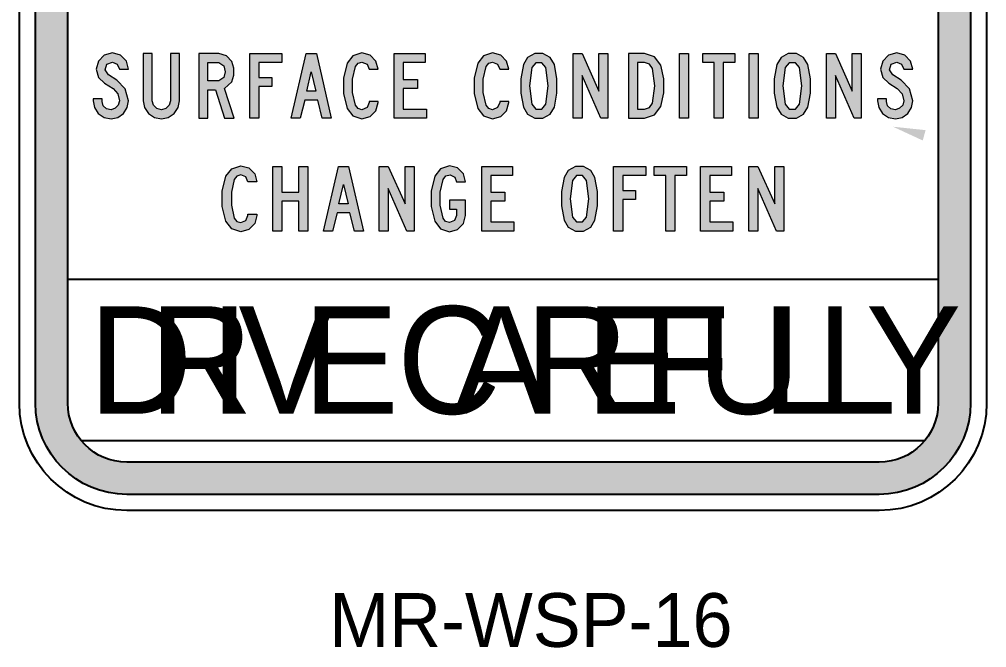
# Model space of a CAD drawing. Extents: x 140 to 359, y 73 to 259.
# Drawn here: x 140.3 to 230.3, y 126.1 to 184.5 of the extents above; entities that cross this region are included whole.
import ezdxf

# ---------------------------------------------------------------- set-up
doc = ezdxf.new("R2010")
doc.units = 0
for name, color, linetype in [('2', 1, 'CONTINUOUS'), ('L25', 1, 'CONTINUOUS'), ('L35', 3, 'CONTINUOUS')]:
    doc.layers.add(name, color=color, linetype=linetype)
doc.styles.add('BSERIES', font='Bseries.shx')

# ---------------------------------------------------------------- blocks, each defined once
blk = doc.blocks.new('BLK12')
at = {"layer": 'L35', "style": 'BSERIES'}
for s, p in [('C', (0, 0)), ('A', (5.222727272727269, 0)), ('R', (11.91477272727272, 0)), ('E', (17.53522727272727, 0)), ('F', (22.8125, 0)), ('U', (27.91931818181818, 0)), ('L', (33.96590909090909, 0)), ('L', (39.04431818181817, 0)), ('Y', (43.61136363636362, 0))]:
    blk.add_text(s, height=10, dxfattribs=at).set_placement(p)
blk = doc.blocks.new('BLK11')
at = {"layer": 'L35', "style": 'BSERIES'}
for s, p in [('D', (0, 0)), ('R', (5.62045454545455, 0)), ('I', (11.2409090909091, 0)), ('V', (13.93295454545455, 0)), ('E', (19.92500000000001, 0))]:
    blk.add_text(s, height=10, dxfattribs=at).set_placement(p)

msp = doc.modelspace()

# ---------------------------------------------------------------- hatches: boundary and pattern name
at = {"layer": 'L25'}
h = msp.add_hatch(color=256, dxfattribs=at)
edge = h.paths.add_edge_path(flags=16)
edge.add_line((144.77934270235, 148.856653296154), (144.7793427023499, 248.8653577625395))
edge.add_arc((150.2793427023499, 248.8653577625395), 5.5, 90, 180, ccw=False)
edge.add_line((150.2793427023499, 254.3653577625395), (220.27934270235, 254.3653577625395))
edge.add_arc((220.27934270235, 248.8653577625395), 5.5, 0, 90, ccw=False)
edge.add_line((225.77934270235, 248.8653577625395), (225.7793427023499, 148.856653296154))
edge.add_arc((220.2793427023499, 148.856653296154), 5.5, -90, 0, ccw=False)
edge.add_line((220.2793427023499, 143.356653296154), (150.27934270235, 143.356653296154))
edge.add_arc((150.27934270235, 148.856653296154), 5.5, 180, 270, ccw=False)
edge = h.paths.add_edge_path()
edge.add_line((141.77934270235, 148.856653296154), (141.7793427023499, 248.8653577625395))
edge.add_arc((150.2793427023499, 248.8653577625395), 8.499999999999972, 89.99999999999977, 179.9999999999998, ccw=False)
edge.add_line((150.2793427023499, 257.3653577625395), (220.27934270235, 257.3653577625395))
edge.add_arc((220.27934270235, 248.8653577625395), 8.5, 2.2737367544323206e-13, 90.00000000000023, ccw=False)
edge.add_line((228.77934270235, 248.8653577625395), (228.7793427023499, 148.856653296154))
edge.add_arc((220.2793427023499, 148.856653296154), 8.5, -90, 0, ccw=False)
edge.add_line((220.2793427023499, 140.356653296154), (150.27934270235, 140.356653296154))
edge.add_arc((150.27934270235, 148.856653296154), 8.5, 180, 270, ccw=False)
h = msp.add_hatch(color=256, dxfattribs=at)
h.paths.add_polyline_path([(221.7873896502378, 176.1360235465465), (221.3712987867769, 176.2184920059712), (221.0601677807656, 176.5071316139576), (220.947710790641, 176.919473911081), (220.947710790641, 177.1593821566801), (220.1080319310443, 177.1593821566801), (220.1080319310443, 176.9794509724807), (220.2354831865188, 176.3346975624332), (220.5990941212549, 175.7874068771603), (221.1426362401903, 175.4237959424242), (221.7873896502378, 175.2963446869497), (222.4208973612729, 175.4275445087617), (222.9531937811958, 175.7949040098353), (223.301810450582, 176.3384461287707), (223.4067703080316, 176.9794509724807), (223.1031364346953, 178.0702837766891), (222.3271832028358, 178.8987169372734), (221.5474814046387, 179.3785334284715), (221.2326018322899, 179.8358585216448), (221.3900416184643, 180.3681549415678), (221.9073437730374, 180.578074656467), (222.3609202998731, 180.3719035079052), (222.5670914484348, 179.9183269810695), (223.4067703080316, 179.9183269810695), (223.2080962921449, 180.6680402485666), (222.660805606872, 181.219079500177), (221.9073437730374, 181.4177535160638), (221.1576305055402, 181.219079500177), (220.6065912539298, 180.6680402485666), (220.4079172380431, 179.9183269810695), (220.6178369529423, 179.1498708818849), (221.1876190362401, 178.5988316302746), (221.9673208344371, 178.1190151390764), (222.4096516622604, 177.6242043825283), (222.5670914484348, 176.9794509724807), (222.4658801573227, 176.5746058080323), (222.1809891156738, 176.270971934696)])
h.paths.add_polyline_path([(184.3129719743939, 181.4177535160638), (183.4732931147971, 181.1553538724397), (182.9334995621992, 180.4581205336674), (182.5961285918254, 179.0711509887977), (182.5961285918254, 177.6429472142157), (182.9334995621992, 176.255977669346), (183.4732931147971, 175.5587443305737), (184.3129719743939, 175.2963446869497), (185.0664338082285, 175.4950187028364), (185.6137244935014, 176.0460579544468), (185.8123985093881, 176.7995197882814), (185.8123985093881, 176.919473911081), (184.9727196497913, 176.919473911081), (184.9727196497913, 176.7995197882814), (184.7815427665796, 176.3309489960957), (184.3129719743939, 176.1360235465465), (183.9493610396578, 176.2522291030085), (183.7132013603962, 176.5596115426823), (183.4395560177597, 177.7479070716653), (183.4395560177597, 178.9699396976856), (183.7132013603962, 180.1582352266686), (183.9493610396578, 180.4618691000049), (184.3129719743939, 180.578074656467), (184.7815427665796, 180.3868977732552), (184.9727196497913, 179.9183269810695), (185.8123985093881, 179.9183269810695), (185.6137244935014, 180.6680402485666), (185.0664338082285, 181.219079500177)])
h.paths.add_polyline_path([(172.1601199082654, 181.4177535160638), (171.3204410486687, 181.1553538724397), (170.7806474960707, 180.4581205336674), (170.443276525697, 179.0711509887977), (170.443276525697, 177.6429472142157), (170.7806474960707, 176.255977669346), (171.3204410486687, 175.5587443305737), (172.1601199082654, 175.2963446869497), (172.9098331757626, 175.4950187028364), (173.460872427373, 176.0460579544468), (173.6595464432597, 176.7995197882814), (173.6595464432597, 176.919473911081), (172.8198675836629, 176.919473911081), (172.8198675836629, 176.7995197882814), (172.6286907004512, 176.3309489960957), (172.1601199082654, 176.1360235465465), (171.7927604071919, 176.2522291030085), (171.5603492942678, 176.5596115426823), (171.2829553852938, 177.7479070716653), (171.2829553852938, 178.9699396976856), (171.5603492942678, 180.1582352266686), (171.7927604071919, 180.4618691000049), (172.1601199082654, 180.578074656467), (172.6286907004512, 180.3868977732552), (172.8198675836629, 179.9183269810695), (173.6595464432597, 179.9183269810695), (173.460872427373, 180.6680402485666), (172.9098331757626, 181.219079500177)])
h.paths.add_polyline_path([(156.9784262414486, 181.357776454664), (156.9784262414486, 175.3563217483495), (157.8181051010454, 175.3563217483495), (157.8181051010454, 177.9990610162768), (158.5378298378427, 177.9990610162768), (159.3775086974394, 175.3563217483495), (160.277164618436, 175.3563217483495), (159.3775086974394, 178.1190151390764), (160.0372563728369, 178.7187857530741), (160.2509246540736, 179.3447963314342), (160.2509246540736, 180.0082925731691), (160.0372563728369, 180.6380517178667), (159.5386970499513, 181.1628510051147), (158.8377151448415, 181.357776454664)])
h.paths.add_polyline_path([(159.3175316360397, 180.2182122880683), (159.4412343251767, 179.6784187354704), (159.3175316360397, 179.1386251828725), (158.8377151448415, 178.8387398758736), (157.8181051010454, 178.8387398758736), (157.8181051010454, 180.5180975950672), (158.8377151448415, 180.5180975950672)], flags=16)
h.paths.add_polyline_path([(153.492259547587, 176.1360235465465), (153.0724201177886, 176.2484805366711), (152.7612891117773, 176.5558629763449), (152.6525806879902, 176.9794509724807), (152.6525806879902, 181.357776454664), (151.8129018283934, 181.357776454664), (151.8129018283934, 176.9794509724807), (151.9366045175304, 176.3346975624332), (152.3002154522665, 175.7874068771603), (152.8475061375395, 175.4237959424242), (153.492259547587, 175.2963446869497), (154.1370129576345, 175.4237959424242), (154.6805550765699, 175.7874068771603), (155.044166011306, 176.3346975624332), (155.1716172667805, 176.9794509724807), (155.1716172667805, 181.357776454664), (154.3319384071837, 181.357776454664), (154.3319384071837, 176.9794509724807), (154.2194814170592, 176.5558629763449), (153.9120989773854, 176.2484805366711)])
h.paths.add_polyline_path([(148.8140487584049, 176.1360235465465), (148.397957894944, 176.2184920059712), (148.0868268889327, 176.5071316139576), (147.9743698988081, 176.919473911081), (147.9743698988081, 177.1593821566801), (147.1346910392113, 177.1593821566801), (147.1346910392113, 176.9794509724807), (147.2583937283484, 176.3346975624332), (147.6220046630845, 175.7874068771603), (148.1692953483574, 175.4237959424242), (148.8140487584049, 175.2963446869497), (149.44755646944, 175.4275445087617), (149.9798528893629, 175.7949040098353), (150.3247209924116, 176.3384461287707), (150.4334294161987, 176.9794509724807), (150.1260469765249, 178.0702837766891), (149.3538423110028, 178.8987169372734), (148.5741405128058, 179.3785334284715), (148.2555123741195, 179.8358585216448), (148.4167007266314, 180.3681549415678), (148.9340028812044, 180.578074656467), (149.3875794080402, 180.3719035079052), (149.5937505566019, 179.9183269810695), (150.4334294161987, 179.9183269810695), (150.234755400312, 180.6680402485666), (149.6837161487016, 181.219079500177), (148.9340028812044, 181.4177535160638), (148.1805410473698, 181.219079500177), (147.6332503620969, 180.6680402485666), (147.4345763462102, 179.9183269810695), (147.6407474947719, 179.1498708818849), (148.2142781444072, 178.5988316302746), (148.9939799426042, 178.1190151390764), (149.4363107704275, 177.6242043825283), (149.5937505566019, 176.9794509724807), (149.4887906991523, 176.5746058080323), (149.2076482238409, 176.270971934696)])
h.paths.add_polyline_path([(189.2760738052249, 176.649577134782), (189.4897420864615, 178.3589233846754), (189.2760738052249, 180.0682696345689), (188.9049657378138, 180.5106004623922), (188.327686521841, 180.5106004623922), (187.9565784544299, 180.0682696345689), (187.7429101731932, 178.3589233846754), (187.9565784544299, 176.649577134782), (188.327686521841, 176.2034977406212), (188.9049657378138, 176.2034977406212)], flags=16)
h.paths.add_polyline_path([(190.0557756034219, 176.3796803584831), (190.3031809816959, 177.691678576603), (190.3031809816959, 179.0261681927479), (190.0557756034219, 180.3381664108679), (189.6621761379859, 180.9904169535904), (188.9986798962509, 181.3652735873389), (188.2339723634038, 181.3652735873389), (187.5704761216689, 180.9904169535904), (187.1768766562329, 180.3381664108679), (186.9294712779588, 179.0261681927479), (186.9294712779588, 177.691678576603), (187.1768766562329, 176.3796803584831), (187.5704761216689, 175.7236812494231), (188.2339723634038, 175.3488246156745), (188.9986798962509, 175.3488246156745), (189.6621761379859, 175.7236812494231)])
h.paths.add_polyline_path([(191.7951103840152, 175.3563217483495), (191.7951103840152, 181.357776454664), (192.6310406772745, 181.357776454664), (194.1904442736685, 177.8791068934773), (194.1904442736685, 181.357776454664), (195.0301231332653, 181.357776454664), (195.0301231332653, 175.3563217483495), (194.3703754578679, 175.3563217483495), (192.6310406772745, 179.3185563670718), (192.6310406772745, 175.3563217483495)])
h.paths.add_polyline_path([(197.8003136566672, 176.1960006079462), (198.4600613320647, 176.1960006079462), (198.909889292563, 176.3496918277831), (199.1797860688619, 176.7395427268817), (199.4084486154485, 178.3589233846754), (199.1797860688619, 179.9783040424693), (198.909889292563, 180.3681549415678), (198.4600613320647, 180.5180975950672), (197.8003136566672, 180.5180975950672)], flags=16)
h.paths.add_polyline_path([(196.9606347970704, 175.3563217483495), (198.4600613320647, 175.3563217483495), (199.3822086510862, 175.6562070553483), (199.9594878670589, 176.4396574198828), (200.2406303423704, 177.706672841953), (200.2406303423704, 179.0074253610605), (199.9594878670589, 180.2781893494681), (199.3822086510862, 181.0578911476651), (198.4600613320647, 181.357776454664), (196.9606347970704, 181.357776454664)])
h.paths.add_polyline_path([(201.6950740813148, 175.3563217483495), (201.6950740813148, 181.357776454664), (202.5347529409116, 181.357776454664), (202.5347529409116, 175.3563217483495)])
h.paths.add_polyline_path([(204.9375839632399, 175.3563217483495), (204.9375839632399, 180.5180975950672), (203.857996858044, 180.5180975950672), (203.857996858044, 181.357776454664), (206.8568499280325, 181.357776454664), (206.8568499280325, 180.5180975950672), (205.7772628228366, 180.5180975950672), (205.7772628228366, 175.3563217483495)])
h.paths.add_polyline_path([(208.1800938451649, 175.3563217483495), (208.1800938451649, 181.357776454664), (209.0197727047617, 181.357776454664), (209.0197727047617, 175.3563217483495)])
h.paths.add_polyline_path([(212.8545560680095, 176.649577134782), (213.0719729155837, 178.3589233846754), (212.8545560680095, 180.0682696345689), (212.4871965669359, 180.5106004623922), (211.9061687846257, 180.5106004623922), (211.5350607172146, 180.0682696345689), (211.3213924359779, 178.3589233846754), (211.5350607172146, 176.649577134782), (211.9061687846257, 176.2034977406212), (212.4871965669359, 176.2034977406212)], flags=16)
h.paths.add_polyline_path([(213.6342578662066, 176.3796803584831), (213.8854118108181, 177.691678576603), (213.8854118108181, 179.0261681927479), (213.6342578662066, 180.3381664108679), (213.2406584007705, 180.9904169535904), (212.5771621590356, 181.3652735873389), (211.816203192526, 181.3652735873389), (211.1489583844536, 180.9904169535904), (210.7553589190176, 180.3381664108679), (210.5079535407435, 179.0261681927479), (210.5079535407435, 177.691678576603), (210.7553589190176, 176.3796803584831), (211.1489583844536, 175.7236812494231), (211.816203192526, 175.3488246156745), (212.5771621590356, 175.3488246156745), (213.2406584007705, 175.7236812494231)])
h.paths.add_polyline_path([(215.3735926467999, 175.3563217483495), (215.3735926467999, 181.357776454664), (216.2132715063967, 181.357776454664), (217.7726751027907, 177.8791068934773), (217.7726751027907, 181.357776454664), (218.6123539623875, 181.357776454664), (218.6123539623875, 175.3563217483495), (217.95260628699, 175.3563217483495), (216.2132715063967, 179.3185563670718), (216.2132715063967, 175.3563217483495)])
h.paths.add_polyline_path([(161.7166140920305, 175.3563217483495), (161.7166140920305, 181.357776454664), (164.715467162019, 181.357776454664), (164.715467162019, 180.5180975950672), (162.5562929516273, 180.5180975950672), (162.5562929516273, 179.1386251828725), (163.7558341796227, 179.1386251828725), (163.7558341796227, 178.2989463232757), (162.5562929516273, 178.2989463232757), (162.5562929516273, 175.3563217483495)])
h.paths.add_polyline_path([(167.8567657528319, 177.8791068934773), (167.0170868932352, 177.8791068934773), (167.4369263230335, 179.6784187354704)], flags=16)
h.paths.add_polyline_path([(165.5776374196407, 175.3563217483495), (166.9571098318354, 181.357776454664), (167.9167428142317, 181.357776454664), (169.2962152264264, 175.3563217483495), (168.4565363668297, 175.3563217483495), (168.0366969370313, 177.0394280338805), (166.8371557090358, 177.0394280338805), (166.4173162792374, 175.3563217483495)])
h.paths.add_polyline_path([(175.1552244119165, 175.3563217483495), (175.1552244119165, 181.357776454664), (178.0341233591054, 181.357776454664), (178.0341233591054, 180.5180975950672), (175.9949032715132, 180.5180975950672), (175.9949032715132, 178.9586939986732), (177.3143986223082, 178.9586939986732), (177.3143986223082, 178.1190151390764), (175.9949032715132, 178.1190151390764), (175.9949032715132, 176.1960006079462), (178.1540774819049, 176.1960006079462), (178.1540774819049, 175.3563217483495)])
h = msp.add_hatch(color=256, dxfattribs=at)
h.paths.add_polyline_path([(162.3763617674279, 166.2997854769842), (162.1776877515412, 165.5463236431495), (161.6303970662683, 164.9952843915391), (160.8769352324337, 164.7966103756524), (160.0372563728369, 165.0627585856139), (159.497462820239, 165.7599919243862), (159.1600918498653, 167.1432129029184), (159.1600918498653, 168.5714166775005), (159.497462820239, 169.9583862223701), (160.0372563728369, 170.6556195611425), (160.8769352324337, 170.9180192047665), (161.6303970662683, 170.7193451888797), (162.1776877515412, 170.1683059372693), (162.3763617674279, 169.4185926697722), (161.5366829078311, 169.4185926697722), (161.3455060246194, 169.8871634619579), (160.8769352324337, 170.0783403451697), (160.5133242976976, 169.9621347887076), (160.277164618436, 169.6585009153713), (160.0035192757995, 168.4702053863883), (160.0035192757995, 167.248172760368), (160.277164618436, 166.0598772313851), (160.5133242976976, 165.7524947917113), (160.8769352324337, 165.6400378015867), (161.3455060246194, 165.8312146847985), (161.5366829078311, 166.2997854769842), (161.5366829078311, 166.4197395997837), (162.3763617674279, 166.4197395997837)])
h.paths.add_polyline_path([(180.3020059932842, 170.9180192047665), (179.4623271336874, 170.6556195611425), (178.9225335810895, 169.9583862223701), (178.5851626107158, 168.5714166775005), (178.5851626107158, 167.1432129029184), (178.9225335810895, 165.7599919243862), (179.4623271336874, 165.0627585856139), (180.3020059932842, 164.7966103756524), (181.0554678271189, 164.9952843915391), (181.6027585123917, 165.5463236431495), (181.8014325282785, 166.2997854769842), (181.8014325282785, 167.7392349505786), (180.3020059932842, 167.7392349505786), (180.3020059932842, 166.8995560909819), (180.9617536686817, 166.8995560909819), (180.9617536686817, 166.2997854769842), (180.7668282191325, 165.8349632511359), (180.3020059932842, 165.6400378015867), (179.9346464922106, 165.7524947917113), (179.7022353792865, 166.0598772313851), (179.4248414703126, 167.248172760368), (179.4248414703126, 168.4702053863883), (179.7022353792865, 169.6585009153713), (179.9608864565731, 169.9808776203951), (180.361983054684, 170.0783403451697), (180.7893196171574, 169.864672063933), (180.9617536686817, 169.4185926697722), (181.8014325282785, 169.4185926697722), (181.6027585123917, 170.1683059372693), (181.0554678271189, 170.7193451888797)])
h.paths.add_polyline_path([(193.0546286734104, 166.1498428234847), (193.2720455209845, 167.8591890733782), (193.0546286734104, 169.5685353232716), (192.6872691723368, 170.0146147174324), (192.1062413900265, 170.0146147174324), (191.7351333226154, 169.5685353232716), (191.5214650413787, 167.8591890733782), (191.7351333226154, 166.1498428234847), (192.1062413900265, 165.7037634293239), (192.6872691723368, 165.7037634293239)], flags=16)
h.paths.add_polyline_path([(193.8343304716074, 165.8799460471858), (194.0854844162189, 167.1919442653058), (194.0854844162189, 168.5264338814506), (193.8343304716074, 169.8384320995706), (193.4407310061714, 170.4906826422931), (192.7772347644365, 170.8655392760417), (192.0162757979269, 170.8655392760417), (191.3527795561919, 170.4906826422931), (190.9554315244184, 169.8384320995706), (190.7080261461444, 168.5264338814506), (190.7080261461444, 167.1919442653058), (190.9554315244184, 165.8799460471858), (191.3527795561919, 165.2239469381258), (192.0162757979269, 164.8490903043772), (192.7772347644365, 164.8490903043772), (193.4407310061714, 165.2239469381258)])
h.paths.add_polyline_path([(195.5736652522007, 164.8565874370522), (195.5736652522007, 170.8580421433667), (198.5725183221892, 170.8580421433667), (198.5725183221892, 170.0183632837699), (196.4133441117975, 170.0183632837699), (196.4133441117975, 168.6388908715752), (197.6128853397929, 168.6388908715752), (197.6128853397929, 167.7992120119784), (196.4133441117975, 167.7992120119784), (196.4133441117975, 164.8565874370522)])
h.paths.add_polyline_path([(200.4280586592446, 164.8565874370522), (200.4280586592446, 170.0183632837699), (199.3484715540488, 170.0183632837699), (199.3484715540488, 170.8580421433667), (202.3473246240373, 170.8580421433667), (202.3473246240373, 170.0183632837699), (201.2677375188414, 170.0183632837699), (201.2677375188414, 164.8565874370522)])
h.paths.add_polyline_path([(203.6705685411697, 164.8565874370522), (203.6705685411697, 170.8580421433667), (206.5494674883587, 170.8580421433667), (206.5494674883587, 170.0183632837699), (204.5102474007665, 170.0183632837699), (204.5102474007665, 168.4589596873759), (205.8297427515614, 168.4589596873759), (205.8297427515614, 167.6192808277791), (204.5102474007665, 167.6192808277791), (204.5102474007665, 165.7000148629864), (206.6694216111582, 165.7000148629864), (206.6694216111582, 164.8565874370522)])
h.paths.add_polyline_path([(208.1613510134775, 164.8565874370522), (208.1613510134775, 170.8580421433667), (209.0010298730743, 170.8580421433667), (210.5604334694683, 167.37937258218), (210.5604334694683, 170.8580421433667), (211.4001123290651, 170.8580421433667), (211.4001123290651, 164.8565874370522), (210.7403646536676, 164.8565874370522), (209.0010298730743, 168.8188220557745), (209.0010298730743, 164.8565874370522)])
h.paths.add_polyline_path([(163.8720397360847, 164.8565874370522), (163.8720397360847, 170.8580421433667), (164.7117185956815, 170.8580421433667), (164.7117185956815, 168.4589596873759), (166.2711221920755, 168.4589596873759), (166.2711221920755, 170.8580421433667), (167.1108010516723, 170.8580421433667), (167.1108010516723, 164.8565874370522), (166.2711221920755, 164.8565874370522), (166.2711221920755, 167.6192808277791), (164.7117185956815, 167.6192808277791), (164.7117185956815, 164.8565874370522)])
h.paths.add_polyline_path([(170.8593673891579, 167.37937258218), (170.0196885295612, 167.37937258218), (170.4395279593595, 169.1786844241731)], flags=16)
h.paths.add_polyline_path([(168.5802390559667, 164.8565874370522), (169.9597114681614, 170.8580421433667), (170.9193444505577, 170.8580421433667), (172.2988168627524, 164.8565874370522), (171.4591380031556, 164.8565874370522), (171.0392985733573, 166.5396937225833), (169.8397573453618, 166.5396937225833), (169.4199179155634, 164.8565874370522)])
h.paths.add_polyline_path([(173.7682548670468, 164.8565874370522), (173.7682548670468, 170.8580421433667), (174.6079337266436, 170.8580421433667), (176.1673373230376, 167.37937258218), (176.1673373230376, 170.8580421433667), (177.0070161826343, 170.8580421433667), (177.0070161826343, 164.8565874370522), (176.3472685072369, 164.8565874370522), (174.6079337266436, 168.8188220557745), (174.6079337266436, 164.8565874370522)])
h.paths.add_polyline_path([(183.2971104969353, 164.8565874370522), (183.2971104969353, 170.8580421433667), (186.1760094441242, 170.8580421433667), (186.1760094441242, 170.0183632837699), (184.1367893565321, 170.0183632837699), (184.1367893565321, 168.4589596873759), (185.456284707327, 168.4589596873759), (185.456284707327, 167.6192808277791), (184.1367893565321, 167.6192808277791), (184.1367893565321, 165.7000148629864), (186.2959635669238, 165.7000148629864), (186.2959635669238, 164.8565874370522)])

# ---------------------------------------------------------------- linework, layer by layer
at = {"layer": '2'}
for points in [[(141.77934270235, 148.856653296154), (141.7793427023499, 248.8653577625395, -0.4142135623730951), (150.2793427023499, 257.3653577625395), (220.27934270235, 257.3653577625395, -0.4142135623730951), (228.77934270235, 248.8653577625395), (228.7793427023499, 148.856653296154, -0.4142135623730951), (220.2793427023499, 140.356653296154), (150.27934270235, 140.356653296154, -0.4142135623730951)], [(144.77934270235, 148.856653296154), (144.7793427023499, 248.8653577625395, -0.4142135623730951), (150.2793427023499, 254.3653577625395), (220.27934270235, 254.3653577625395, -0.4142135623730951), (225.77934270235, 248.8653577625395), (225.7793427023499, 148.856653296154, -0.4142135623730951), (220.2793427023499, 143.356653296154), (150.27934270235, 143.356653296154, -0.4142135623730951)]]:
    msp.add_lwpolyline(points, format="xyb", close=True, dxfattribs=at)
at = {"layer": 'L25', "lineweight": 0}
for points in [[(148.8140487584049, 176.1360235465465), (148.397957894944, 176.2184920059712), (148.0868268889327, 176.5071316139576), (147.9743698988081, 176.919473911081), (147.9743698988081, 177.1593821566801), (147.1346910392113, 177.1593821566801), (147.1346910392113, 176.9794509724807), (147.2583937283484, 176.3346975624332), (147.6220046630845, 175.7874068771603), (148.1692953483574, 175.4237959424242), (148.8140487584049, 175.2963446869497), (149.44755646944, 175.4275445087617), (149.9798528893629, 175.7949040098353), (150.3247209924116, 176.3384461287707), (150.4334294161987, 176.9794509724807), (150.1260469765249, 178.0702837766891), (149.3538423110028, 178.8987169372734), (148.5741405128058, 179.3785334284715), (148.2555123741195, 179.8358585216448), (148.4167007266314, 180.3681549415678), (148.9340028812044, 180.578074656467), (149.3875794080402, 180.3719035079052), (149.5937505566019, 179.9183269810695), (150.4334294161987, 179.9183269810695), (150.234755400312, 180.6680402485666), (149.6837161487016, 181.219079500177), (148.9340028812044, 181.4177535160638), (148.1805410473698, 181.219079500177), (147.6332503620969, 180.6680402485666), (147.4345763462102, 179.9183269810695), (147.6407474947719, 179.1498708818849), (148.2142781444072, 178.5988316302746), (148.9939799426042, 178.1190151390764), (149.4363107704275, 177.6242043825283), (149.5937505566019, 176.9794509724807), (149.4887906991523, 176.5746058080323), (149.2076482238409, 176.270971934696)], [(153.492259547587, 176.1360235465465), (153.0724201177886, 176.2484805366711), (152.7612891117773, 176.5558629763449), (152.6525806879902, 176.9794509724807), (152.6525806879902, 181.357776454664), (151.8129018283934, 181.357776454664), (151.8129018283934, 176.9794509724807), (151.9366045175304, 176.3346975624332), (152.3002154522665, 175.7874068771603), (152.8475061375395, 175.4237959424242), (153.492259547587, 175.2963446869497), (154.1370129576345, 175.4237959424242), (154.6805550765699, 175.7874068771603), (155.044166011306, 176.3346975624332), (155.1716172667805, 176.9794509724807), (155.1716172667805, 181.357776454664), (154.3319384071837, 181.357776454664), (154.3319384071837, 176.9794509724807), (154.2194814170592, 176.5558629763449), (153.9120989773854, 176.2484805366711)], [(156.9784262414486, 181.357776454664), (156.9784262414486, 175.3563217483495), (157.8181051010454, 175.3563217483495), (157.8181051010454, 177.9990610162768), (158.5378298378427, 177.9990610162768), (159.3775086974394, 175.3563217483495), (160.277164618436, 175.3563217483495), (159.3775086974394, 178.1190151390764), (160.0372563728369, 178.7187857530741), (160.2509246540736, 179.3447963314342), (160.2509246540736, 180.0082925731691), (160.0372563728369, 180.6380517178667), (159.5386970499513, 181.1628510051147), (158.8377151448415, 181.357776454664)], [(172.1601199082654, 181.4177535160638), (171.3204410486687, 181.1553538724397), (170.7806474960707, 180.4581205336674), (170.443276525697, 179.0711509887977), (170.443276525697, 177.6429472142157), (170.7806474960707, 176.255977669346), (171.3204410486687, 175.5587443305737), (172.1601199082654, 175.2963446869497), (172.9098331757626, 175.4950187028364), (173.460872427373, 176.0460579544468), (173.6595464432597, 176.7995197882814), (173.6595464432597, 176.919473911081), (172.8198675836629, 176.919473911081), (172.8198675836629, 176.7995197882814), (172.6286907004512, 176.3309489960957), (172.1601199082654, 176.1360235465465), (171.7927604071919, 176.2522291030085), (171.5603492942678, 176.5596115426823), (171.2829553852938, 177.7479070716653), (171.2829553852938, 178.9699396976856), (171.5603492942678, 180.1582352266686), (171.7927604071919, 180.4618691000049), (172.1601199082654, 180.578074656467), (172.6286907004512, 180.3868977732552), (172.8198675836629, 179.9183269810695), (173.6595464432597, 179.9183269810695), (173.460872427373, 180.6680402485666), (172.9098331757626, 181.219079500177)], [(184.3129719743939, 181.4177535160638), (183.4732931147971, 181.1553538724397), (182.9334995621992, 180.4581205336674), (182.5961285918254, 179.0711509887977), (182.5961285918254, 177.6429472142157), (182.9334995621992, 176.255977669346), (183.4732931147971, 175.5587443305737), (184.3129719743939, 175.2963446869497), (185.0664338082285, 175.4950187028364), (185.6137244935014, 176.0460579544468), (185.8123985093881, 176.7995197882814), (185.8123985093881, 176.919473911081), (184.9727196497913, 176.919473911081), (184.9727196497913, 176.7995197882814), (184.7815427665796, 176.3309489960957), (184.3129719743939, 176.1360235465465), (183.9493610396578, 176.2522291030085), (183.7132013603962, 176.5596115426823), (183.4395560177597, 177.7479070716653), (183.4395560177597, 178.9699396976856), (183.7132013603962, 180.1582352266686), (183.9493610396578, 180.4618691000049), (184.3129719743939, 180.578074656467), (184.7815427665796, 180.3868977732552), (184.9727196497913, 179.9183269810695), (185.8123985093881, 179.9183269810695), (185.6137244935014, 180.6680402485666), (185.0664338082285, 181.219079500177)], [(221.7873896502378, 176.1360235465465), (221.3712987867769, 176.2184920059712), (221.0601677807656, 176.5071316139576), (220.947710790641, 176.919473911081), (220.947710790641, 177.1593821566801), (220.1080319310443, 177.1593821566801), (220.1080319310443, 176.9794509724807), (220.2354831865188, 176.3346975624332), (220.5990941212549, 175.7874068771603), (221.1426362401903, 175.4237959424242), (221.7873896502378, 175.2963446869497), (222.4208973612729, 175.4275445087617), (222.9531937811958, 175.7949040098353), (223.301810450582, 176.3384461287707), (223.4067703080316, 176.9794509724807), (223.1031364346953, 178.0702837766891), (222.3271832028358, 178.8987169372734), (221.5474814046387, 179.3785334284715), (221.2326018322899, 179.8358585216448), (221.3900416184643, 180.3681549415678), (221.9073437730374, 180.578074656467), (222.3609202998731, 180.3719035079052), (222.5670914484348, 179.9183269810695), (223.4067703080316, 179.9183269810695), (223.2080962921449, 180.6680402485666), (222.660805606872, 181.219079500177), (221.9073437730374, 181.4177535160638), (221.1576305055402, 181.219079500177), (220.6065912539298, 180.6680402485666), (220.4079172380431, 179.9183269810695), (220.6178369529423, 179.1498708818849), (221.1876190362401, 178.5988316302746), (221.9673208344371, 178.1190151390764), (222.4096516622604, 177.6242043825283), (222.5670914484348, 176.9794509724807), (222.4658801573227, 176.5746058080323), (222.1809891156738, 176.270971934696)], [(159.3175316360397, 180.2182122880683), (159.4412343251767, 179.6784187354704), (159.3175316360397, 179.1386251828725), (158.8377151448415, 178.8387398758736), (157.8181051010454, 178.8387398758736), (157.8181051010454, 180.5180975950672), (158.8377151448415, 180.5180975950672)], [(162.3763617674279, 166.2997854769842), (162.1776877515412, 165.5463236431495), (161.6303970662683, 164.9952843915391), (160.8769352324337, 164.7966103756524), (160.0372563728369, 165.0627585856139), (159.497462820239, 165.7599919243862), (159.1600918498653, 167.1432129029184), (159.1600918498653, 168.5714166775005), (159.497462820239, 169.9583862223701), (160.0372563728369, 170.6556195611425), (160.8769352324337, 170.9180192047665), (161.6303970662683, 170.7193451888797), (162.1776877515412, 170.1683059372693), (162.3763617674279, 169.4185926697722), (161.5366829078311, 169.4185926697722), (161.3455060246194, 169.8871634619579), (160.8769352324337, 170.0783403451697), (160.5133242976976, 169.9621347887076), (160.277164618436, 169.6585009153713), (160.0035192757995, 168.4702053863883), (160.0035192757995, 167.248172760368), (160.277164618436, 166.0598772313851), (160.5133242976976, 165.7524947917113), (160.8769352324337, 165.6400378015867), (161.3455060246194, 165.8312146847985), (161.5366829078311, 166.2997854769842), (161.5366829078311, 166.4197395997837), (162.3763617674279, 166.4197395997837)], [(180.3020059932842, 170.9180192047665), (179.4623271336874, 170.6556195611425), (178.9225335810895, 169.9583862223701), (178.5851626107158, 168.5714166775005), (178.5851626107158, 167.1432129029184), (178.9225335810895, 165.7599919243862), (179.4623271336874, 165.0627585856139), (180.3020059932842, 164.7966103756524), (181.0554678271189, 164.9952843915391), (181.6027585123917, 165.5463236431495), (181.8014325282785, 166.2997854769842), (181.8014325282785, 167.7392349505786), (180.3020059932842, 167.7392349505786), (180.3020059932842, 166.8995560909819), (180.9617536686817, 166.8995560909819), (180.9617536686817, 166.2997854769842), (180.7668282191325, 165.8349632511359), (180.3020059932842, 165.6400378015867), (179.9346464922106, 165.7524947917113), (179.7022353792865, 166.0598772313851), (179.4248414703126, 167.248172760368), (179.4248414703126, 168.4702053863883), (179.7022353792865, 169.6585009153713), (179.9608864565731, 169.9808776203951), (180.361983054684, 170.0783403451697), (180.7893196171574, 169.864672063933), (180.9617536686817, 169.4185926697722), (181.8014325282785, 169.4185926697722), (181.6027585123917, 170.1683059372693), (181.0554678271189, 170.7193451888797)]]:
    msp.add_lwpolyline(points, close=True, dxfattribs=at)
for points in [[(161.7166140920305, 175.3563217483495), (161.7166140920305, 181.357776454664), (164.715467162019, 181.357776454664), (164.715467162019, 180.5180975950672), (162.5562929516273, 180.5180975950672), (162.5562929516273, 179.1386251828725), (163.7558341796227, 179.1386251828725), (163.7558341796227, 178.2989463232757), (162.5562929516273, 178.2989463232757), (162.5562929516273, 175.3563217483495), (161.7166140920305, 175.3563217483495), (161.7166140920305, 175.3563217483495)], [(165.5776374196407, 175.3563217483495), (166.9571098318354, 181.357776454664), (167.9167428142317, 181.357776454664), (169.2962152264264, 175.3563217483495), (168.4565363668297, 175.3563217483495), (168.0366969370313, 177.0394280338805), (166.8371557090358, 177.0394280338805), (166.4173162792374, 175.3563217483495), (165.5776374196407, 175.3563217483495), (165.5776374196407, 175.3563217483495)], [(175.1552244119165, 175.3563217483495), (175.1552244119165, 181.357776454664), (178.0341233591054, 181.357776454664), (178.0341233591054, 180.5180975950672), (175.9949032715132, 180.5180975950672), (175.9949032715132, 178.9586939986732), (177.3143986223082, 178.9586939986732), (177.3143986223082, 178.1190151390764), (175.9949032715132, 178.1190151390764), (175.9949032715132, 176.1960006079462), (178.1540774819049, 176.1960006079462), (178.1540774819049, 175.3563217483495), (175.1552244119165, 175.3563217483495), (175.1552244119165, 175.3563217483495)], [(190.0557756034219, 176.3796803584831), (190.3031809816959, 177.691678576603), (190.3031809816959, 179.0261681927479), (190.0557756034219, 180.3381664108679), (189.6621761379859, 180.9904169535904), (188.9986798962509, 181.3652735873389), (188.2339723634038, 181.3652735873389), (187.5704761216689, 180.9904169535904), (187.1768766562329, 180.3381664108679), (186.9294712779588, 179.0261681927479), (186.9294712779588, 177.691678576603), (187.1768766562329, 176.3796803584831), (187.5704761216689, 175.7236812494231), (188.2339723634038, 175.3488246156745), (188.9986798962509, 175.3488246156745), (189.6621761379859, 175.7236812494231), (190.0557756034219, 176.3796803584831), (190.0557756034219, 176.3796803584831)], [(191.7951103840152, 175.3563217483495), (191.7951103840152, 181.357776454664), (192.6310406772745, 181.357776454664), (194.1904442736685, 177.8791068934773), (194.1904442736685, 181.357776454664), (195.0301231332653, 181.357776454664), (195.0301231332653, 175.3563217483495), (194.3703754578679, 175.3563217483495), (192.6310406772745, 179.3185563670718), (192.6310406772745, 175.3563217483495), (191.7951103840152, 175.3563217483495), (191.7951103840152, 175.3563217483495)], [(196.9606347970704, 175.3563217483495), (198.4600613320647, 175.3563217483495), (199.3822086510862, 175.6562070553483), (199.9594878670589, 176.4396574198828), (200.2406303423704, 177.706672841953), (200.2406303423704, 179.0074253610605), (199.9594878670589, 180.2781893494681), (199.3822086510862, 181.0578911476651), (198.4600613320647, 181.357776454664), (196.9606347970704, 181.357776454664), (196.9606347970704, 175.3563217483495), (196.9606347970704, 175.3563217483495)], [(201.6950740813148, 175.3563217483495), (201.6950740813148, 181.357776454664), (202.5347529409116, 181.357776454664), (202.5347529409116, 175.3563217483495), (201.6950740813148, 175.3563217483495), (201.6950740813148, 175.3563217483495)], [(204.9375839632399, 175.3563217483495), (204.9375839632399, 180.5180975950672), (203.857996858044, 180.5180975950672), (203.857996858044, 181.357776454664), (206.8568499280325, 181.357776454664), (206.8568499280325, 180.5180975950672), (205.7772628228366, 180.5180975950672), (205.7772628228366, 175.3563217483495), (204.9375839632399, 175.3563217483495), (204.9375839632399, 175.3563217483495)], [(208.1800938451649, 175.3563217483495), (208.1800938451649, 181.357776454664), (209.0197727047617, 181.357776454664), (209.0197727047617, 175.3563217483495), (208.1800938451649, 175.3563217483495), (208.1800938451649, 175.3563217483495)], [(213.6342578662066, 176.3796803584831), (213.8854118108181, 177.691678576603), (213.8854118108181, 179.0261681927479), (213.6342578662066, 180.3381664108679), (213.2406584007705, 180.9904169535904), (212.5771621590356, 181.3652735873389), (211.816203192526, 181.3652735873389), (211.1489583844536, 180.9904169535904), (210.7553589190176, 180.3381664108679), (210.5079535407435, 179.0261681927479), (210.5079535407435, 177.691678576603), (210.7553589190176, 176.3796803584831), (211.1489583844536, 175.7236812494231), (211.816203192526, 175.3488246156745), (212.5771621590356, 175.3488246156745), (213.2406584007705, 175.7236812494231), (213.6342578662066, 176.3796803584831), (213.6342578662066, 176.3796803584831)], [(215.3735926467999, 175.3563217483495), (215.3735926467999, 181.357776454664), (216.2132715063967, 181.357776454664), (217.7726751027907, 177.8791068934773), (217.7726751027907, 181.357776454664), (218.6123539623875, 181.357776454664), (218.6123539623875, 175.3563217483495), (217.95260628699, 175.3563217483495), (216.2132715063967, 179.3185563670718), (216.2132715063967, 175.3563217483495), (215.3735926467999, 175.3563217483495), (215.3735926467999, 175.3563217483495)], [(189.2760738052249, 176.649577134782), (189.4897420864615, 178.3589233846754), (189.2760738052249, 180.0682696345689), (188.9049657378138, 180.5106004623922), (188.327686521841, 180.5106004623922), (187.9565784544299, 180.0682696345689), (187.7429101731932, 178.3589233846754), (187.9565784544299, 176.649577134782), (188.327686521841, 176.2034977406212), (188.9049657378138, 176.2034977406212), (189.2760738052249, 176.649577134782), (189.2760738052249, 176.649577134782)], [(197.8003136566672, 176.1960006079462), (198.4600613320647, 176.1960006079462), (198.909889292563, 176.3496918277831), (199.1797860688619, 176.7395427268817), (199.4084486154485, 178.3589233846754), (199.1797860688619, 179.9783040424693), (198.909889292563, 180.3681549415678), (198.4600613320647, 180.5180975950672), (197.8003136566672, 180.5180975950672), (197.8003136566672, 176.1960006079462), (197.8003136566672, 176.1960006079462)], [(212.8545560680095, 176.649577134782), (213.0719729155837, 178.3589233846754), (212.8545560680095, 180.0682696345689), (212.4871965669359, 180.5106004623922), (211.9061687846257, 180.5106004623922), (211.5350607172146, 180.0682696345689), (211.3213924359779, 178.3589233846754), (211.5350607172146, 176.649577134782), (211.9061687846257, 176.2034977406212), (212.4871965669359, 176.2034977406212), (212.8545560680095, 176.649577134782), (212.8545560680095, 176.649577134782)], [(167.8567657528319, 177.8791068934773), (167.0170868932352, 177.8791068934773), (167.4369263230335, 179.6784187354704), (167.8567657528319, 177.8791068934773), (167.8567657528319, 177.8791068934773)], [(163.8720397360847, 164.8565874370522), (163.8720397360847, 170.8580421433667), (164.7117185956815, 170.8580421433667), (164.7117185956815, 168.4589596873759), (166.2711221920755, 168.4589596873759), (166.2711221920755, 170.8580421433667), (167.1108010516723, 170.8580421433667), (167.1108010516723, 164.8565874370522), (166.2711221920755, 164.8565874370522), (166.2711221920755, 167.6192808277791), (164.7117185956815, 167.6192808277791), (164.7117185956815, 164.8565874370522), (163.8720397360847, 164.8565874370522), (163.8720397360847, 164.8565874370522)], [(168.5802390559667, 164.8565874370522), (169.9597114681614, 170.8580421433667), (170.9193444505577, 170.8580421433667), (172.2988168627524, 164.8565874370522), (171.4591380031556, 164.8565874370522), (171.0392985733573, 166.5396937225833), (169.8397573453618, 166.5396937225833), (169.4199179155634, 164.8565874370522), (168.5802390559667, 164.8565874370522), (168.5802390559667, 164.8565874370522)], [(173.7682548670468, 164.8565874370522), (173.7682548670468, 170.8580421433667), (174.6079337266436, 170.8580421433667), (176.1673373230376, 167.37937258218), (176.1673373230376, 170.8580421433667), (177.0070161826343, 170.8580421433667), (177.0070161826343, 164.8565874370522), (176.3472685072369, 164.8565874370522), (174.6079337266436, 168.8188220557745), (174.6079337266436, 164.8565874370522), (173.7682548670468, 164.8565874370522), (173.7682548670468, 164.8565874370522)], [(183.2971104969353, 164.8565874370522), (183.2971104969353, 170.8580421433667), (186.1760094441242, 170.8580421433667), (186.1760094441242, 170.0183632837699), (184.1367893565321, 170.0183632837699), (184.1367893565321, 168.4589596873759), (185.456284707327, 168.4589596873759), (185.456284707327, 167.6192808277791), (184.1367893565321, 167.6192808277791), (184.1367893565321, 165.7000148629864), (186.2959635669238, 165.7000148629864), (186.2959635669238, 164.8565874370522), (183.2971104969353, 164.8565874370522), (183.2971104969353, 164.8565874370522)], [(193.8343304716074, 165.8799460471858), (194.0854844162189, 167.1919442653058), (194.0854844162189, 168.5264338814506), (193.8343304716074, 169.8384320995706), (193.4407310061714, 170.4906826422931), (192.7772347644365, 170.8655392760417), (192.0162757979269, 170.8655392760417), (191.3527795561919, 170.4906826422931), (190.9554315244184, 169.8384320995706), (190.7080261461444, 168.5264338814506), (190.7080261461444, 167.1919442653058), (190.9554315244184, 165.8799460471858), (191.3527795561919, 165.2239469381258), (192.0162757979269, 164.8490903043772), (192.7772347644365, 164.8490903043772), (193.4407310061714, 165.2239469381258), (193.8343304716074, 165.8799460471858), (193.8343304716074, 165.8799460471858)], [(195.5736652522007, 164.8565874370522), (195.5736652522007, 170.8580421433667), (198.5725183221892, 170.8580421433667), (198.5725183221892, 170.0183632837699), (196.4133441117975, 170.0183632837699), (196.4133441117975, 168.6388908715752), (197.6128853397929, 168.6388908715752), (197.6128853397929, 167.7992120119784), (196.4133441117975, 167.7992120119784), (196.4133441117975, 164.8565874370522), (195.5736652522007, 164.8565874370522), (195.5736652522007, 164.8565874370522)], [(200.4280586592446, 164.8565874370522), (200.4280586592446, 170.0183632837699), (199.3484715540488, 170.0183632837699), (199.3484715540488, 170.8580421433667), (202.3473246240373, 170.8580421433667), (202.3473246240373, 170.0183632837699), (201.2677375188414, 170.0183632837699), (201.2677375188414, 164.8565874370522), (200.4280586592446, 164.8565874370522), (200.4280586592446, 164.8565874370522)], [(203.6705685411697, 164.8565874370522), (203.6705685411697, 170.8580421433667), (206.5494674883587, 170.8580421433667), (206.5494674883587, 170.0183632837699), (204.5102474007665, 170.0183632837699), (204.5102474007665, 168.4589596873759), (205.8297427515614, 168.4589596873759), (205.8297427515614, 167.6192808277791), (204.5102474007665, 167.6192808277791), (204.5102474007665, 165.7000148629864), (206.6694216111582, 165.7000148629864), (206.6694216111582, 164.8565874370522), (203.6705685411697, 164.8565874370522), (203.6705685411697, 164.8565874370522)], [(208.1613510134775, 164.8565874370522), (208.1613510134775, 170.8580421433667), (209.0010298730743, 170.8580421433667), (210.5604334694683, 167.37937258218), (210.5604334694683, 170.8580421433667), (211.4001123290651, 170.8580421433667), (211.4001123290651, 164.8565874370522), (210.7403646536676, 164.8565874370522), (209.0010298730743, 168.8188220557745), (209.0010298730743, 164.8565874370522), (208.1613510134775, 164.8565874370522), (208.1613510134775, 164.8565874370522)], [(193.0546286734104, 166.1498428234847), (193.2720455209845, 167.8591890733782), (193.0546286734104, 169.5685353232716), (192.6872691723368, 170.0146147174324), (192.1062413900265, 170.0146147174324), (191.7351333226154, 169.5685353232716), (191.5214650413787, 167.8591890733782), (191.7351333226154, 166.1498428234847), (192.1062413900265, 165.7037634293239), (192.6872691723368, 165.7037634293239), (193.0546286734104, 166.1498428234847), (193.0546286734104, 166.1498428234847)], [(170.8593673891579, 167.37937258218), (170.0196885295612, 167.37937258218), (170.4395279593595, 169.1786844241731), (170.8593673891579, 167.37937258218), (170.8593673891579, 167.37937258218)]]:
    msp.add_lwpolyline(points, dxfattribs=at)
at = {"layer": 'L25'}
msp.add_solid([(224.331917194351, 173.2769376157094), (221.5730302869428, 174.5569934864163), (224.5979414276933, 174.2409039570692)], dxfattribs=at)
at = {"layer": 'L35'}
for p, q in [((225.7793427023499, 160.3497117596693), (144.77934270235, 160.3497117596693)), ((224.5162473578358, 145.3497117596693), (146.042438046864, 145.3497117596693))]:
    msp.add_line(p, q, dxfattribs=at)
msp.add_lwpolyline([(140.27934270235, 148.856653296154), (140.2793427023499, 248.8653577625395, -0.414213562373095), (150.2793427023499, 258.8653577625395), (220.27934270235, 258.8653577625395, -0.414213562373095), (230.27934270235, 248.8653577625395), (230.2793427023499, 148.856653296154, -0.4142135623730948), (220.2793427023499, 138.856653296154), (150.27934270235, 138.856653296154, -0.414213562373095)], format="xyb", close=True, dxfattribs=at)

# ---------------------------------------------------------------- block references
for name, p in [('BLK11', (146.7321096230259, 147.856653296154)), ('BLK12', (175.4110118528716, 147.856653296154))]:
    msp.add_blockref(name, p, dxfattribs=at)

# ---------------------------------------------------------------- texts
at = {"layer": 'L25', "insert": (169.1134026827995, 131.1742977875335), "char_height": 5, "width": 80.33276599153714, "attachment_point": 1}
msp.add_mtext('MR-WSP-16', dxfattribs=at)

doc.saveas('drawing.dxf')
